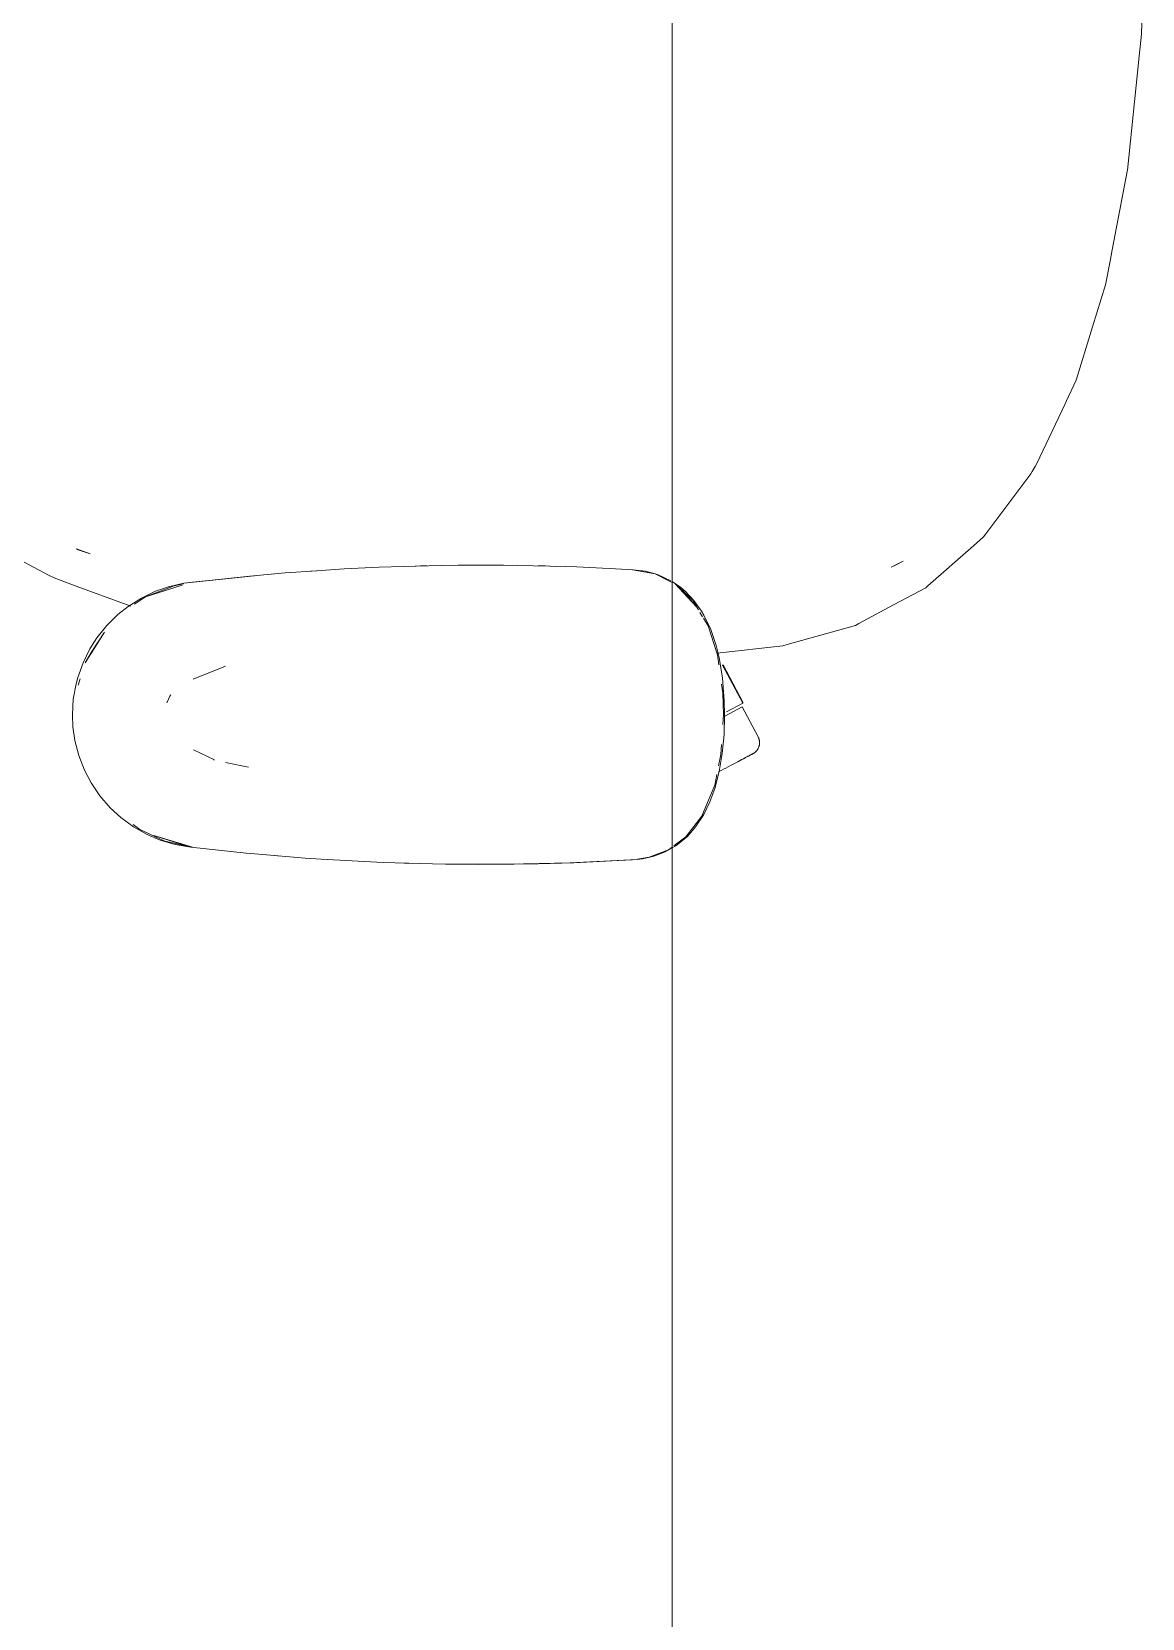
# Model space of a CAD drawing. Header units: millimetres. Extents: x 155927 to 326028, y -36033 to 97293.
# Drawn here: x 217319 to 217679, y 18295 to 18809 of the extents above; entities that cross this region are included whole.
import ezdxf

# ---------------------------------------------------------------- set-up
doc = ezdxf.new("R2010")
doc.units = ezdxf.units.MM
doc.header["$MEASUREMENT"] = 0
doc.layers.add('G-IMPT', color=8, linetype='CONTINUOUS', lineweight=9)
doc.layers.add('I-FURN', color=8, linetype='CONTINUOUS', lineweight=9)

msp = doc.modelspace()

# ---------------------------------------------------------------- linework, layer by layer
at = {"layer": 'G-IMPT'}
for p, q in [((217678.87, 18815.21), (217678.65, 18807.96)), ((217677.91, 18800.89), (217678.65, 18807.96)), ((217674.09, 18763.9), (217677.91, 18800.89)), ((217669.14, 18738.06), (217674, 18763.44)), ((217674.09, 18763.9), (217674, 18763.44)), ((217669.14, 18738.06), (217668.43, 18734.39)), ((217666.97, 18726.79), (217668.43, 18734.39)), ((217662.78, 18713.18), (217666.97, 18726.79)), ((217657.46, 18695.91), (217662.78, 18713.18)), ((217657.46, 18695.91), (217654.27, 18689.15)), ((217644.57, 18668.59), (217653.84, 18688.23)), ((217653.84, 18688.23), (217654.27, 18689.15)), ((217642.75, 18665.53), (217628.18, 18646.03)), ((217642.75, 18665.53), (217643.21, 18666.3)), ((217643.21, 18666.3), (217644.15, 18667.88)), ((217644.57, 18668.59), (217644.15, 18667.88)), ((217624.19, 18642.2), (217627.45, 18645.06)), ((217628.18, 18646.03), (217627.45, 18645.06)), ((217333.51, 18641.16), (217337.98, 18639.53)), ((217333.51, 18641.16), (217334.1, 18640.91)), ((217337.98, 18639.53), (217334.1, 18640.91)), ((217624.19, 18642.2), (217609.41, 18629.18)), ((217316.57, 18636.83), (217324.48, 18632.68)), ((217389.69, 18632.38), (217401.09, 18633.37)), ((217411.37, 18634.1), (217401.09, 18633.37)), ((217409.33, 18633.96), (217407.91, 18633.83)), ((217409.33, 18633.96), (217411.23, 18634.05)), ((217411.37, 18634.1), (217420.24, 18634.66)), ((217431.55, 18635.2), (217420.24, 18634.66)), ((217431.55, 18635.2), (217439.43, 18635.49)), ((217451.74, 18635.78), (217439.43, 18635.49)), ((217443.3, 18635.57), (217444.96, 18635.65)), ((217444.96, 18635.65), (217447.04, 18635.65)), ((217451.74, 18635.78), (217457.21, 18635.86)), ((217471.92, 18635.86), (217457.21, 18635.86)), ((217476.43, 18635.81), (217471.92, 18635.86)), ((217476.43, 18635.81), (217492.1, 18635.43)), ((217483.16, 18635.64), (217485.38, 18635.64)), ((217488.7, 18635.49), (217485.38, 18635.64)), ((217492.1, 18635.43), (217495.65, 18635.31)), ((217508.21, 18634.69), (217495.65, 18635.31)), ((217508.21, 18634.69), (217513.87, 18634.41)), ((217520.99, 18633.04), (217513.65, 18634.41)), ((217513.87, 18634.41), (217517.88, 18633.91)), ((217517.88, 18633.91), (217521.83, 18632.85)), ((217601.44, 18637.2), (217597.55, 18635.24)), ((217599.14, 18636.02), (217597.55, 18635.24)), ((217601.44, 18637.2), (217599.14, 18636.02)), ((217324.48, 18632.68), (217326.24, 18631.76)), ((217332.21, 18629.57), (217326.24, 18631.76)), ((217351.15, 18622.63), (217332.21, 18629.57)), ((217355.9, 18625.63), (217367.75, 18629.45)), ((217365.12, 18629.24), (217355.9, 18625.63)), ((217358.61, 18626.53), (217367.75, 18629.45)), ((217359.16, 18627.43), (217363.29, 18628.88)), ((217368.25, 18630.03), (217363.29, 18628.88)), ((217368.18, 18629.81), (217365.12, 18629.24)), ((217368.25, 18630.03), (217391.21, 18632.49)), ((217368.25, 18630.03), (217389.69, 18632.38)), ((217368.25, 18630.03), (217371.07, 18630.36)), ((217391.21, 18632.49), (217371.07, 18630.36)), ((217525.25, 18630.94), (217520.99, 18633.04)), ((217526.16, 18630.86), (217521.83, 18632.85)), ((217525.25, 18630.94), (217526.52, 18630.31)), ((217526.52, 18630.61), (217529.38, 18628.66)), ((217533.2, 18624.53), (217527.49, 18629.84)), ((217534.39, 18622.44), (217527.49, 18629.84)), ((217527.49, 18629.84), (217529.9, 18627.6)), ((217530.7, 18627.52), (217529.38, 18628.66)), ((217598.31, 18623.01), (217608.74, 18628.59)), ((217609.41, 18629.18), (217608.74, 18628.59)), ((217354.58, 18625.24), (217350.25, 18622.51)), ((217355.9, 18625.63), (217352.32, 18623.21)), ((217354.58, 18625.24), (217359.16, 18627.43)), ((217355.9, 18625.63), (217358.61, 18626.53)), ((217533.26, 18623.75), (217529.9, 18627.6)), ((217530.7, 18627.52), (217533.57, 18624.48)), ((217535.08, 18621.38), (217533.2, 18624.53)), ((217533.57, 18624.48), (217536.01, 18621.02)), ((217534.39, 18622.44), (217533.57, 18623.39)), ((217587.07, 18617), (217598.31, 18623.01)), ((217343.34, 18616.33), (217346.94, 18619.88)), ((217346.94, 18619.88), (217350.25, 18622.51)), ((217536.41, 18619.15), (217535.55, 18620.59)), ((217536.82, 18619.65), (217536.01, 18621.02)), ((217538.16, 18616.23), (217536.69, 18618.68)), ((217539.02, 18615.01), (217536.82, 18619.65)), ((217336.29, 18604.21), (217342.61, 18614.16)), ((217338.45, 18607.88), (217342.61, 18614.16)), ((217343.34, 18616.33), (217340.15, 18612.36)), ((217541.19, 18606.84), (217538.16, 18616.23)), ((217540.76, 18609.92), (217539.02, 18615.01)), ((217564.61, 18610.39), (217585.96, 18616.4)), ((217585.96, 18616.4), (217587.07, 18617)), ((217335.64, 18604.3), (217337.88, 18608.81)), ((217336.29, 18604.21), (217338.45, 18607.88)), ((217337.88, 18608.81), (217340.15, 18612.36)), ((217540.76, 18609.92), (217541.74, 18606)), ((217541.07, 18607.34), (217562.35, 18609.76)), ((217564.61, 18610.39), (217562.35, 18609.76)), ((217335.64, 18604.3), (217333.93, 18599.53)), ((217381.77, 18603.13), (217371.35, 18598.99)), ((217541.65, 18603.55), (217541.19, 18606.84)), ((217541.74, 18606), (217542.86, 18599.23)), ((217332.49, 18592.45), (217333.37, 18597.4)), ((217333.37, 18597.4), (217333.93, 18599.53)), ((217334.73, 18599.09), (217334.11, 18597.06)), ((217542.92, 18594.58), (217542.52, 18597.36)), ((217543.43, 18591.92), (217542.86, 18599.23)), ((217332.19, 18587.41), (217332.49, 18592.45)), ((217362.81, 18591.24), (217363.82, 18593.46)), ((217363.82, 18593.46), (217364.12, 18593.91)), ((217542.92, 18594.58), (217543.15, 18587.41)), ((217332.19, 18587.41), (217332.36, 18583.56)), ((217542.96, 18584.3), (217543.15, 18587.41)), ((217543.52, 18587.41), (217543.34, 18581.07)), ((217543.43, 18591.92), (217543.52, 18587.41)), ((217333.01, 18579.05), (217332.36, 18583.56)), ((217333.01, 18579.05), (217334.27, 18574.18)), ((217542.36, 18574.59), (217542.56, 18577.79)), ((217542.78, 18574.92), (217543.34, 18581.07)), ((217336.11, 18569.47), (217334.27, 18574.18)), ((217371.44, 18576.03), (217378.22, 18572.77)), ((217377.94, 18572.85), (217378.22, 18572.77)), ((217389.27, 18570.43), (217381.84, 18572)), ((217541.59, 18570.84), (217542.36, 18574.59)), ((217542.78, 18574.92), (217541.78, 18568.99)), ((217338.3, 18565.31), (217336.11, 18569.47)), ((217540.32, 18564.63), (217541.03, 18568.09)), ((217540.35, 18563.51), (217541.78, 18568.99)), ((217338.3, 18565.31), (217341.13, 18561.14)), ((217540.32, 18564.63), (217537.99, 18559)), ((217540.35, 18563.51), (217538.76, 18559.18)), ((217341.13, 18561.14), (217344.45, 18557.31)), ((217347.89, 18554.14), (217344.45, 18557.31)), ((217536.15, 18554.61), (217537.99, 18559)), ((217536.78, 18555.1), (217538.76, 18559.18)), ((217347.89, 18554.14), (217351.97, 18551.15)), ((217351.93, 18551.84), (217354.04, 18550.24)), ((217356.41, 18548.63), (217351.97, 18551.15)), ((217530.94, 18547.82), (217536.15, 18554.61)), ((217534.12, 18551.06), (217531.46, 18548.02)), ((217536.78, 18555.1), (217534.12, 18551.06)), ((217362.1, 18546.5), (217354.04, 18550.24)), ((217356.41, 18548.63), (217360.65, 18546.82)), ((217371.07, 18544.46), (217358.61, 18548.29)), ((217358.61, 18548.29), (217367.75, 18545.38)), ((217360.65, 18546.82), (217365.51, 18545.36)), ((217362.1, 18546.5), (217370.5, 18544.59)), ((217527.07, 18544.95), (217530.94, 18547.82)), ((217527.72, 18544.94), (217531.46, 18548.02)), ((217370.56, 18544.46), (217365.51, 18545.36)), ((217371.07, 18544.46), (217367.75, 18545.38)), ((217388.48, 18542.56), (217370.56, 18544.46)), ((217392.61, 18542.21), (217388.48, 18542.56)), ((217407.67, 18540.96), (217392.61, 18542.21)), ((217399.49, 18541.61), (217397.81, 18541.78)), ((217407.67, 18540.96), (217412.76, 18540.64)), ((217412.76, 18540.64), (217426.9, 18539.83)), ((217515.25, 18540.53), (217516.9, 18540.78)), ((217519.12, 18541.24), (217515.27, 18540.66)), ((217519.3, 18541.22), (217516.9, 18540.78)), ((217519.12, 18541.24), (217525.31, 18543.65)), ((217519.3, 18541.22), (217520.64, 18541.59)), ((217524.28, 18542.98), (217520.64, 18541.59)), ((217524.28, 18542.98), (217526.52, 18544.26)), ((217525.31, 18543.65), (217526.52, 18544.55)), ((217526.52, 18544.26), (217527.72, 18544.94)), ((217432.92, 18539.57), (217426.9, 18539.83)), ((217432.92, 18539.57), (217444.68, 18539.18)), ((217437.81, 18539.43), (217439.74, 18539.32)), ((217439.74, 18539.32), (217441.24, 18539.31)), ((217453.1, 18539.02), (217444.68, 18539.18)), ((217453.1, 18539.02), (217483.12, 18539.13)), ((217453.1, 18539.02), (217473.28, 18538.97)), ((217453.1, 18539.02), (217463.89, 18538.93)), ((217483.12, 18539.13), (217463.89, 18538.93)), ((217473.28, 18538.97), (217494.68, 18539.48)), ((217473.28, 18538.97), (217493.47, 18539.44)), ((217473.28, 18538.97), (217483.12, 18539.13)), ((217473.28, 18539.01), (217475.32, 18538.99)), ((217475.32, 18538.99), (217477.23, 18539.06)), ((217483.12, 18539.13), (217494.68, 18539.48)), ((217493.47, 18539.44), (217515.25, 18540.53)), ((217493.47, 18539.44), (217513.65, 18540.41)), ((217494.68, 18539.48), (217493.47, 18539.44)), ((217494.68, 18539.48), (217515.25, 18540.53)), ((217515.25, 18540.53), (217513.65, 18540.41))]:
    msp.add_line(p, q, dxfattribs=at)
at = {"layer": 'I-FURN'}
for p, q in [((217526.52, 19509.61), (217526.52, 18109.61)), ((217526.52, 18109.61), (217526.52, 19509.61)), ((217542.76, 18603.49), (217542.85, 18603.54)), ((217542.85, 18603.54), (217549.43, 18591.18)), ((217549.6, 18591.27), (217543.02, 18603.63)), ((217549.24, 18589.95), (217543.61, 18586.96)), ((217549.43, 18591.18), (217544.13, 18588.37)), ((217554.39, 18580.26), (217549.24, 18589.95)), ((217554.39, 18580.26), (217554.46, 18580.12)), ((217554.49, 18576.69), (217554.42, 18576.54)), ((217554.46, 18580.12), (217554.53, 18579.97)), ((217554.56, 18576.83), (217554.49, 18576.69)), ((217554.53, 18579.97), (217554.59, 18579.82)), ((217554.62, 18576.99), (217554.56, 18576.83)), ((217554.59, 18579.82), (217554.65, 18579.67)), ((217554.67, 18577.14), (217554.62, 18576.99)), ((217554.65, 18579.67), (217554.7, 18579.52)), ((217554.72, 18577.29), (217554.67, 18577.14)), ((217554.7, 18579.52), (217554.74, 18579.36)), ((217554.76, 18577.45), (217554.72, 18577.29)), ((217554.74, 18579.36), (217554.78, 18579.21)), ((217554.79, 18577.61), (217554.76, 18577.45)), ((217554.78, 18579.21), (217554.81, 18579.05)), ((217554.82, 18577.76), (217554.79, 18577.61)), ((217554.81, 18579.05), (217554.83, 18578.89)), ((217554.84, 18577.92), (217554.82, 18577.76)), ((217554.83, 18578.89), (217554.85, 18578.73)), ((217554.85, 18578.08), (217554.84, 18577.92)), ((217554.85, 18578.73), (217554.86, 18578.57)), ((217554.86, 18578.25), (217554.85, 18578.08)), ((217554.86, 18578.57), (217554.86, 18578.41)), ((217554.86, 18578.41), (217554.86, 18578.25)), ((217546.12, 18571.3), (217546.79, 18571.66)), ((217546.79, 18571.66), (217547.42, 18571.99)), ((217547.42, 18571.99), (217548.02, 18572.31)), ((217548.33, 18572.48), (217547.75, 18572.17)), ((217548.02, 18572.31), (217548.59, 18572.62)), ((217548.89, 18572.77), (217548.33, 18572.48)), ((217548.59, 18572.62), (217549.13, 18572.9)), ((217549.4, 18573.05), (217548.89, 18572.77)), ((217549.13, 18572.9), (217549.63, 18573.17)), ((217549.88, 18573.3), (217549.4, 18573.05)), ((217549.63, 18573.17), (217550.09, 18573.41)), ((217550.33, 18573.54), (217549.88, 18573.3)), ((217550.09, 18573.41), (217550.52, 18573.64)), ((217550.74, 18573.76), (217550.33, 18573.54)), ((217550.52, 18573.64), (217550.92, 18573.85)), ((217551.11, 18573.96), (217550.74, 18573.76)), ((217550.92, 18573.85), (217551.27, 18574.04)), ((217551.45, 18574.13), (217551.11, 18573.96)), ((217551.27, 18574.04), (217551.59, 18574.21)), ((217551.75, 18574.29), (217551.45, 18574.13)), ((217551.59, 18574.21), (217551.87, 18574.36)), ((217552, 18574.43), (217551.75, 18574.29)), ((217551.87, 18574.36), (217552.11, 18574.49)), ((217552.22, 18574.55), (217552, 18574.43)), ((217552.11, 18574.49), (217552.31, 18574.59)), ((217552.4, 18574.64), (217552.22, 18574.55)), ((217552.31, 18574.59), (217552.47, 18574.68)), ((217552.54, 18574.72), (217552.4, 18574.64)), ((217552.47, 18574.68), (217552.6, 18574.74)), ((217552.64, 18574.77), (217552.54, 18574.72)), ((217552.6, 18574.74), (217552.68, 18574.79)), ((217552.7, 18574.8), (217552.64, 18574.77)), ((217552.68, 18574.79), (217552.72, 18574.81)), ((217552.72, 18574.81), (217552.7, 18574.8)), ((217552.76, 18574.83), (217552.72, 18574.81)), ((217552.72, 18574.81), (217552.72, 18574.81)), ((217552.9, 18574.91), (217552.76, 18574.83)), ((217553.04, 18575), (217552.9, 18574.91)), ((217553.17, 18575.09), (217553.04, 18575)), ((217553.3, 18575.19), (217553.17, 18575.09)), ((217553.43, 18575.29), (217553.3, 18575.19)), ((217553.55, 18575.39), (217553.43, 18575.29)), ((217553.67, 18575.51), (217553.55, 18575.39)), ((217553.78, 18575.62), (217553.67, 18575.51)), ((217553.89, 18575.74), (217553.78, 18575.62)), ((217553.99, 18575.87), (217553.89, 18575.74)), ((217554.09, 18575.99), (217553.99, 18575.87)), ((217554.18, 18576.13), (217554.09, 18575.99)), ((217554.27, 18576.26), (217554.18, 18576.13)), ((217554.35, 18576.4), (217554.27, 18576.26)), ((217554.42, 18576.54), (217554.35, 18576.4)), ((217541.56, 18568.88), (217542.38, 18569.31)), ((217542.38, 18569.31), (217543.18, 18569.74)), ((217543.18, 18569.74), (217543.96, 18570.15)), ((217543.96, 18570.15), (217544.71, 18570.55)), ((217544.71, 18570.55), (217545.43, 18570.93)), ((217545.43, 18570.93), (217546.12, 18571.3))]:
    msp.add_line(p, q, dxfattribs=at)

doc.saveas('drawing.dxf')
